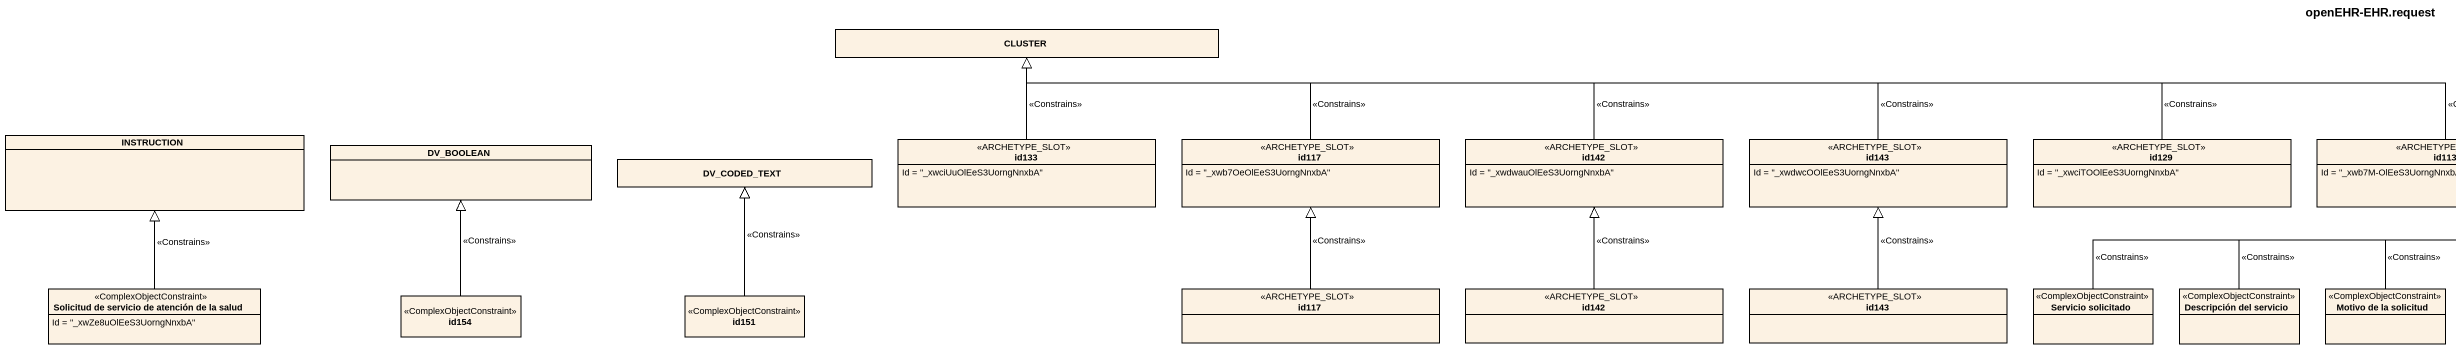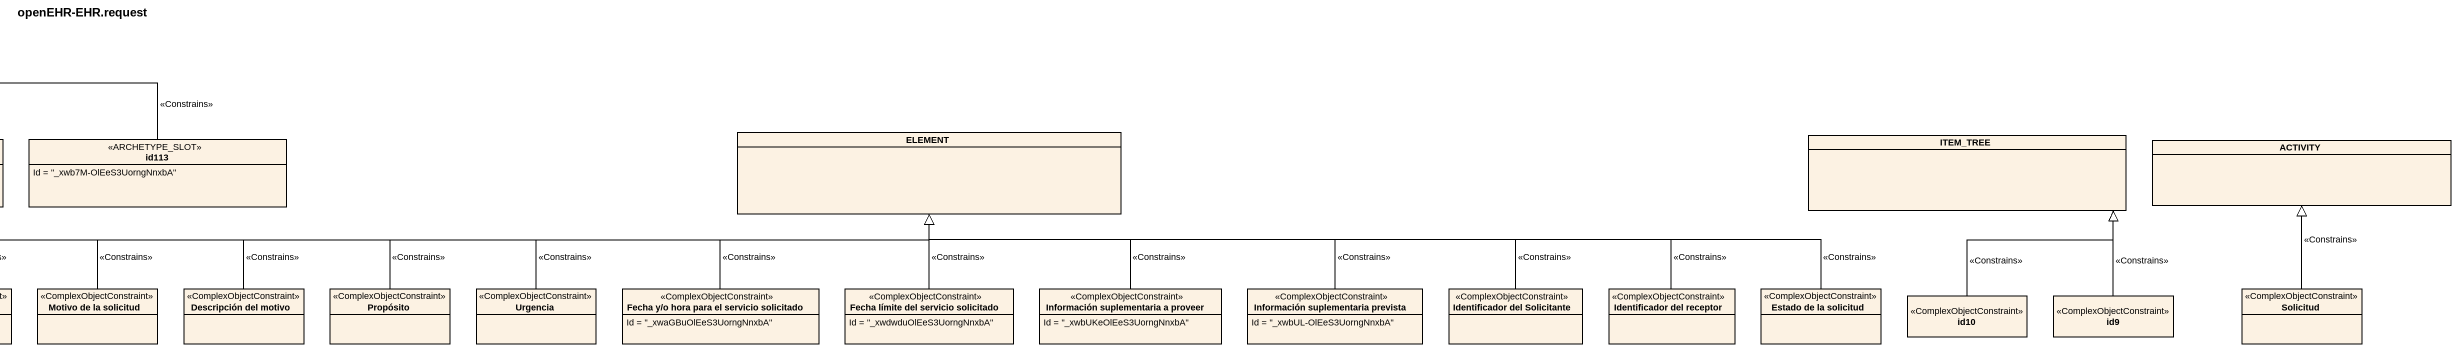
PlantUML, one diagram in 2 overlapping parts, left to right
@startuml
title openEHR-EHR.request
hide circle
hide empty members
class CLUSTER
class INSTRUCTION
class DV_BOOLEAN
class id133 <<ARCHETYPE_SLOT>> {
  Id = "_xwciUuOlEeS3UorngNnxbA"
}
class id117 <<ARCHETYPE_SLOT>> {
  Id = "_xwb7OeOlEeS3UorngNnxbA"
}
class id142 <<ARCHETYPE_SLOT>> {
  Id = "_xwdwauOlEeS3UorngNnxbA"
}
class id143 <<ARCHETYPE_SLOT>> {
  Id = "_xwdwcOOlEeS3UorngNnxbA"
}
class id129 <<ARCHETYPE_SLOT>> {
  Id = "_xwciTOOlEeS3UorngNnxbA"
}
class id113 <<ARCHETYPE_SLOT>> {
  Id = "_xwb7M-OlEeS3UorngNnxbA"
}
class ELEMENT
class ITEM_TREE
class ACTIVITY
class DV_CODED_TEXT
class "Solicitud de servicio de atención de la salud" as Solicitud_de_servicio_de <<ComplexObjectConstraint>> {
  Id = "_xwZe8uOlEeS3UorngNnxbA"
}
class id154 <<ComplexObjectConstraint>>
class id151 <<ComplexObjectConstraint>>
class "id117" as id117_2 <<ARCHETYPE_SLOT>>
class "id142" as id142_2 <<ARCHETYPE_SLOT>>
class "id143" as id143_2 <<ARCHETYPE_SLOT>>
class "Servicio solicitado" as Servicio_solicitado <<ComplexObjectConstraint>>
class "Descripción del servicio" as Descripción_del_servicio <<ComplexObjectConstraint>>
class "Motivo de la solicitud" as Motivo_de_la_solicitud <<ComplexObjectConstraint>>
class "Descripción del motivo" as Descripción_del_motivo <<ComplexObjectConstraint>>
class Propósito <<ComplexObjectConstraint>>
class Urgencia <<ComplexObjectConstraint>>
class "Fecha y/o hora para el servicio solicitado" as Fecha_y_o_hora_para_el <<ComplexObjectConstraint>> {
  Id = "_xwaGBuOlEeS3UorngNnxbA"
}
class "Fecha límite del servicio solicitado" as Fecha_límite_del_servicio <<ComplexObjectConstraint>> {
  Id = "_xwdwduOlEeS3UorngNnxbA"
}
class "Información suplementaria a proveer" as Información_suplementaria_a <<ComplexObjectConstraint>> {
  Id = "_xwbUKeOlEeS3UorngNnxbA"
}
class "Información suplementaria prevista" as Información_suplementaria <<ComplexObjectConstraint>> {
  Id = "_xwbUL-OlEeS3UorngNnxbA"
}
class "Identificador del Solicitante" as Identificador_del <<ComplexObjectConstraint>>
class "Identificador del receptor" as Identificador_del_receptor <<ComplexObjectConstraint>>
class "Estado de la solicitud" as Estado_de_la_solicitud <<ComplexObjectConstraint>>
class id10 <<ComplexObjectConstraint>>
class id9 <<ComplexObjectConstraint>>
class Solicitud <<ComplexObjectConstraint>>
id133 -up-|> CLUSTER : <<Constrains>>
id117 -left-|> CLUSTER : <<Constrains>>
id142 -left-|> CLUSTER : <<Constrains>>
id143 -left-|> CLUSTER : <<Constrains>>
id129 -left-|> CLUSTER : <<Constrains>>
id113 -left-|> CLUSTER : <<Constrains>>
Solicitud_de_servicio_de -up-|> INSTRUCTION : <<Constrains>>
id154 -up-|> DV_BOOLEAN : <<Constrains>>
id151 -up-|> DV_CODED_TEXT : <<Constrains>>
id117_2 -up-|> id117 : <<Constrains>>
id142_2 -up-|> id142 : <<Constrains>>
id143_2 -up-|> id143 : <<Constrains>>
Servicio_solicitado -right-|> ELEMENT : <<Constrains>>
Descripción_del_servicio -right-|> ELEMENT : <<Constrains>>
Motivo_de_la_solicitud -right-|> ELEMENT : <<Constrains>>
Descripción_del_motivo -right-|> ELEMENT : <<Constrains>>
Propósito -right-|> ELEMENT : <<Constrains>>
Urgencia -right-|> ELEMENT : <<Constrains>>
Fecha_y_o_hora_para_el -up-|> ELEMENT : <<Constrains>>
Fecha_límite_del_servicio -up-|> ELEMENT : <<Constrains>>
Información_suplementaria_a -up-|> ELEMENT : <<Constrains>>
Información_suplementaria -left-|> ELEMENT : <<Constrains>>
Identificador_del -left-|> ELEMENT : <<Constrains>>
Identificador_del_receptor -left-|> ELEMENT : <<Constrains>>
Estado_de_la_solicitud -left-|> ELEMENT : <<Constrains>>
id10 -up-|> ITEM_TREE : <<Constrains>>
id9 -up-|> ITEM_TREE : <<Constrains>>
Solicitud -up-|> ACTIVITY : <<Constrains>>
@enduml
